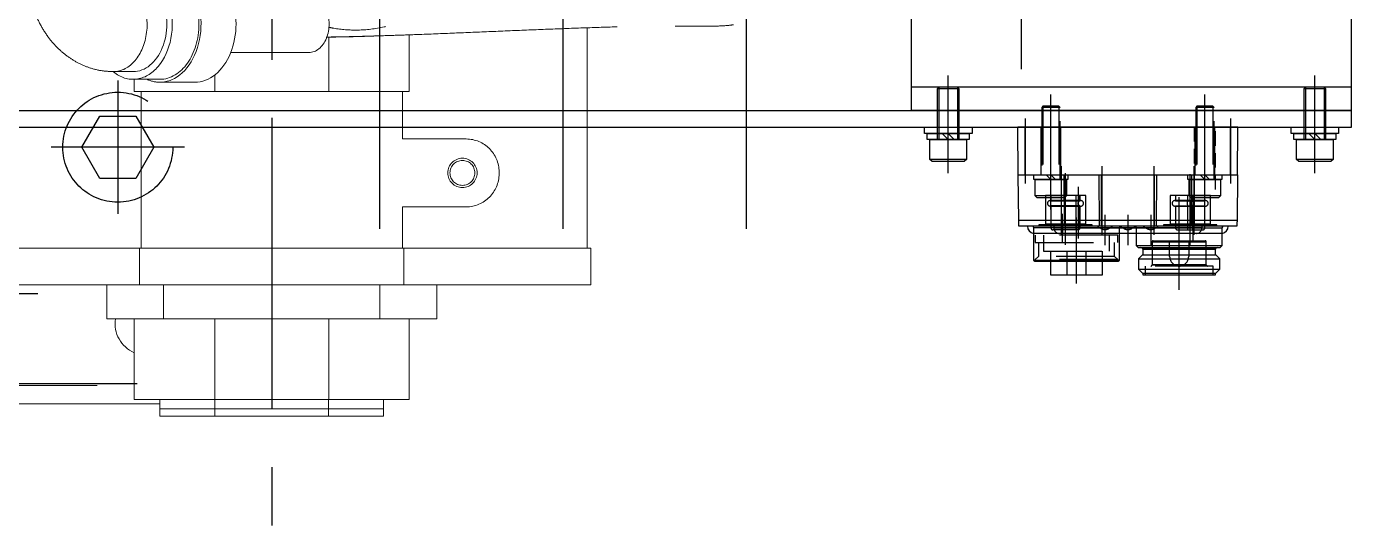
# Model space of a CAD drawing. Extents: x -2384 to 29887, y -2542 to 22350.
# Drawn here: x 2102.5 to 2463.9, y 4515.8 to 4652.4 of the extents above; entities that cross this region are included whole.
import ezdxf

# ---------------------------------------------------------------- set-up
doc = ezdxf.new("R2010")
doc.units = 0
doc.header["$LTSCALE"] = 63.5
doc.header["$MEASUREMENT"] = 0
for name, pattern in [('CENTER', [2, 1.25, -0.25, 0.25, -0.25]), ('HIDDEN', [0.375, 0.25, -0.125]), ('PHANTOM', [2.5, 1.25, -0.25, 0.25, -0.25, 0.25, -0.25])]:
    doc.linetypes.add(name, pattern=pattern)
doc.layers.get('0').update_dxf_attribs({"linetype": 'CONTINUOUS'})
for name, color, linetype in [('1', 4, 'HIDDEN'), ('2', 2, 'CENTER'), ('4', 6, 'PHANTOM')]:
    doc.layers.add(name, color=color, linetype=linetype)

# ---------------------------------------------------------------- blocks, each defined once
blk = doc.blocks.new('165F-TOP')
at = {"lineweight": 0}
for p, q in [((398, -257.5), (398, -197.43)), ((327.53, -214.8), (327.53, -199.97)), ((349.5, -214.8), (349.5, -199.35)), ((300.81, -204.18), (322.12, -204.18)), ((268.81, -209.38), (274.18, -209.38)), ((274.18, -211.48), (281.46, -211.48)), ((274.5, -214.8), (274.5, -211.48)), ((281.46, -212.28), (291.01, -212.28)), ((296.47, -214.8), (296.47, -210.28)), ((274.5, -214.8), (296.47, -214.8)), ((276.38, -257.5), (276.38, -214.8)), ((296.47, -214.8), (327.53, -214.8)), ((327.53, -214.8), (349.5, -214.8)), ((347.62, -227.75), (347.62, -214.8)), ((347.62, -227.75), (365, -227.75)), ((374, -236.75), (374, -237.25)), ((365, -246.25), (347.62, -246.25)), ((347.62, -257.5), (347.62, -246.25)), ((225, -257.5), (275.96, -257.5)), ((275.96, -257.5), (275.96, -267.5)), ((275.96, -257.5), (348.04, -257.5)), ((348.04, -257.5), (348.04, -267.5)), ((348.04, -257.5), (399, -257.5)), ((399, -257.5), (399, -267.5)), ((225, -267.5), (275.96, -267.5)), ((267, -267.5), (267, -276.8)), ((275.96, -267.5), (348.04, -267.5)), ((282.5, -276.8), (282.5, -267.5)), ((341.5, -267.5), (341.5, -276.8)), ((348.04, -267.5), (399, -267.5)), ((357, -276.8), (357, -267.5)), ((282.5, -276.8), (267, -276.8)), ((274.5, -298.8), (274.5, -276.8)), ((341.5, -276.8), (282.5, -276.8)), ((296.47, -298.8), (296.47, -276.8)), ((327.53, -298.8), (327.53, -276.8)), ((357, -276.8), (341.5, -276.8)), ((349.5, -298.8), (349.5, -276.8)), ((185, -295), (274.5, -295)), ((274.5, -298.8), (296.47, -298.8)), ((281.5, -298.8), (281.5, -301.3)), ((296.47, -298.8), (327.53, -298.8)), ((296.5, -301.3), (296.5, -298.8)), ((327.5, -298.8), (327.5, -301.3)), ((327.53, -298.8), (349.5, -298.8)), ((342.5, -301.3), (342.5, -298.8)), ((281.5, -300), (185, -300)), ((281.5, -301.3), (281.5, -303.3)), ((281.5, -301.3), (296.5, -301.3)), ((342.5, -303.3), (281.5, -303.3)), ((296.5, -301.3), (327.5, -301.3)), ((296.5, -303.3), (296.5, -301.3)), ((327.5, -303.3), (296.5, -303.3)), ((327.5, -301.3), (327.5, -303.3)), ((327.5, -301.3), (342.5, -301.3)), ((342.5, -303.3), (342.5, -301.3))]:
    blk.add_line(p, q, dxfattribs=at)
for p, q in [((270, -211.82), (270, -248.17)), ((288.17, -230), (251.82, -230)), ((248.17, -270), (211.83, -270))]:
    blk.add_line(p, q)
blk.add_lwpolyline([(260.19, -230), (265.09, -221.5), (274.91, -221.5), (279.81, -230), (274.91, -238.5), (265.09, -238.5), (260.19, -230), (260.19, -230)])
blk.add_circle((270, -230), 15)
for radius in [4, 3.4]:
    blk.add_circle((364, -237), radius, dxfattribs=at)
for centre, radius, start, end in [((365, -236.75), 9, 0, 90), ((365, -237.25), 9, 270, 0), ((278, -278), 8.75, 172.1175, 246.4218)]:
    blk.add_arc(centre, radius, start, end, dxfattribs=at)
for centre, major_axis, start_param, end_param in [((281.46, -196.38), (0, -15.9), 0, 3.460159), ((291.01, -196.38), (0, -15.9), 0, 3.141593), ((274.18, -196.38), (0, 15.1), 2.613998, 6.283185), ((268.81, -196.38), (0, -13), 0.00031, 2.788975), ((274.18, -196.38), (0, -13), 0, 3.141593), ((281.46, -196.38), (0, 15.1), 3.141593, 6.283185), ((322.12, -196.38), (0, -7.8), 0, 3.141593), ((281.46, -196.38), (0, -15.9), 5.964619, 6.283185)]:
    blk.add_ellipse(centre, major_axis=major_axis, ratio=0.707107, start_param=start_param, end_param=end_param, dxfattribs=at)
for points, knots in [([(326.86, -199.96), (327.73, -199.95), (331.24, -199.89), (337.31, -199.75), (344.84, -199.52), (352.87, -199.23), (361.75, -198.88), (371.92, -198.45), (382.17, -198.02), (392.43, -197.62), (402.43, -197.27), (410.36, -197.07), (416.1, -196.99), (421.44, -196.98), (427.26, -197.04), (432.54, -197.03), (436.14, -196.85), (438.85, -196.5), (441.31, -195.93), (443.6, -194.92), (445.41, -193.53), (446.75, -191.89), (447.69, -190.14), (448.36, -188.21), (448.83, -186.05), (449.15, -183.58), (449.31, -181.2), (449.36, -179.47), (449.38, -178.9)], [0.02346, 0.02346, 0.02346, 0.02346, 0.033306, 0.0613049, 0.0852078, 0.1052606, 0.1362875, 0.1669655, 0.1984898, 0.2300753, 0.2610123, 0.2908228, 0.305518, 0.3203517, 0.3511944, 0.3837253, 0.4134954, 0.4319511, 0.4548894, 0.4827227, 0.5079868, 0.5287969, 0.5481491, 0.5699554, 0.5900272, 0.6090722, 0.6324533, 0.6434741, 0.6434741, 0.6434741, 0.6434741]), ([(245.2, -181.38), (245.22, -182.32), (245.27, -184.45), (245.8, -188.22), (246.93, -192.31), (248.6, -196.24), (250.73, -199.7), (253.2, -202.65), (255.91, -205.05), (258.89, -206.96), (262.15, -208.38), (265.56, -209.23), (267.67, -209.33), (268.81, -209.38)], [0, 0, 0, 0, 0.060994, 0.162033, 0.264056, 0.367099, 0.470737, 0.563002, 0.653212, 0.741468, 0.828176, 0.922079, 1, 1, 1, 1]), ([(343, -197.09), (342.88, -197.13), (342.75, -197.16), (340.2, -197.76), (337.78, -198), (333.16, -198.1), (330.97, -197.91), (328.44, -197.47), (327.96, -197.38), (327.49, -197.28)], [0.6184514, 0.6184514, 0.6184514, 0.6184514, 0.625, 0.625, 0.75, 0.75, 0.875, 0.875, 0.9045526, 0.9045526, 0.9045526, 0.9045526]), ([(326.87, -199.98), (327.22, -199.97), (329.52, -199.95), (333.84, -199.88), (337.93, -199.75), (339.89, -199.67), (339.93, -199.66)], [0.03084969, 0.03084969, 0.03084969, 0.03084969, 0.03656666, 0.0675193, 0.09382859, 0.09437692, 0.09437692, 0.09437692, 0.09437692])]:
    blk.add_open_spline(points, degree=3, knots=knots, dxfattribs=at)
at = {"layer": '2'}
blk.add_line((312, 412.98), (312, -333.68), dxfattribs=at)
blk = doc.blocks.new('A$C05AA509A')
at = {"layer": '2'}
for p, q in [((-24.6, -47.17), (-24.6, 82.5)), ((-49.2, 8.03), (-49.2, -12.8)), ((0, 8.03), (0, -12.8))]:
    blk.add_line(p, q, dxfattribs=at)
at = {"layer": '4'}
for p, q in [((-49.6, 82.5), (0.4, 82.5)), ((-49.6, 81), (-49.6, 82.5)), ((-48.95, 81), (-49.6, 81)), ((-49.6, 69), (-49.6, 81)), ((-45.93, 82.5), (-48.95, 81)), ((-48.95, 69), (-48.95, 81)), ((-0.25, 81), (-3.27, 82.5)), ((-0.25, 69), (-0.25, 81)), ((0.4, 81), (-0.25, 81)), ((0.4, 82.5), (0.4, 81)), ((0.4, 69), (0.4, 81)), ((-49.6, 69), (-48.95, 69)), ((-49.6, 67.5), (-49.6, 69)), ((-48.95, 69), (-45.93, 67.5)), ((-3.27, 67.5), (-0.25, 69)), ((-0.25, 69), (0.4, 69)), ((0.4, 69), (0.4, 67.5)), ((-49.6, 67.5), (-50.6, 67.5)), ((-50.6, 67.5), (-50.6, 65)), ((-45.93, 67.5), (-49.6, 67.5)), ((-43.28, 67.5), (-45.93, 67.5)), ((-5.92, 67.5), (-43.28, 67.5)), ((-3.27, 67.5), (-5.92, 67.5)), ((0.4, 67.5), (-3.27, 67.5)), ((0.4, 67.5), (1.4, 67.5)), ((1.4, 65), (1.4, 67.5)), ((-50.6, 65), (1.4, 65)), ((-50.1, 64.5), (-50.6, 65)), ((0.9, 64.5), (-50.1, 64.5)), ((-49.6, 60), (-49.6, 61.5)), ((-49.6, 61.5), (-45.93, 61.5)), ((-45.93, 61.5), (-48.95, 60)), ((-48.6, 64.5), (-48.6, 61.5)), ((-3.27, 61.5), (-45.93, 61.5)), ((-0.25, 60), (-3.27, 61.5)), ((-3.27, 61.5), (0.4, 61.5)), ((-0.6, 61.5), (-0.6, 64.5)), ((0.4, 61.5), (0.4, 60)), ((0.9, 64.5), (1.4, 65)), ((-49.6, 57), (-49.6, 60)), ((-48.95, 60), (-49.6, 60)), ((-48.95, 57), (-48.95, 60)), ((0.4, 60), (-0.25, 60)), ((-0.25, 57), (-0.25, 60)), ((0.4, 57), (0.4, 60)), ((-49.6, 55.5), (-49.6, 57)), ((-49.6, 57), (-48.95, 57)), ((-45.93, 55.5), (-49.6, 55.5)), ((-48.95, 57), (-45.93, 55.5)), ((-0.6, 54.5), (-48.6, 54.5)), ((-48.6, 54.5), (-48.6, 39.5)), ((-47.6, 55.5), (-47.6, 54.5)), ((-3.27, 55.5), (-45.93, 55.5)), ((-3.27, 55.5), (-0.25, 57)), ((0.4, 55.5), (-3.27, 55.5)), ((-1.6, 54.5), (-1.6, 55.5)), ((-0.6, 39.5), (-0.6, 54.5)), ((-0.25, 57), (0.4, 57)), ((0.4, 57), (0.4, 55.5)), ((-52.6, 39.5), (-53.1, 39)), ((3.9, 39), (-53.1, 39)), ((-53.1, 39), (-53.1, 25)), ((-52.6, 39.5), (3.4, 39.5)), ((3.9, 39), (3.4, 39.5)), ((3.9, 25), (3.9, 39)), ((-53.1, 25), (3.9, 25)), ((-52.6, 24.5), (-53.1, 25)), ((3.4, 24.5), (-52.6, 24.5)), ((-49.6, 24.5), (-49.6, 13)), ((0.4, 13), (0.4, 24.5)), ((3.4, 24.5), (3.9, 25)), ((-52.7, 13), (-53.2, 12.5)), ((4, 12.5), (-53.2, 12.5)), ((-53.2, 12.5), (-53.2, 3.2)), ((-52.7, 13), (3.5, 13)), ((4, 12.5), (3.5, 13)), ((4, 3.2), (4, 12.5)), ((-47.2, 5.5), (-51.2, 5.5)), ((-51.2, 5.5), (-51.2, 3.2)), ((-47.2, 3.2), (-47.2, 5.5)), ((2, 5.5), (-2, 5.5)), ((-2, 5.5), (-2, 3.2)), ((2, 3.2), (2, 5.5)), ((-58.6, 3.2), (-52.6, 3.2)), ((-58.6, 0), (-58.6, 3.2)), ((-58.6, 0), (9.4, 0)), ((3.4, 3.2), (-52.6, 3.2)), ((3.4, 3.2), (9.4, 3.2)), ((9.4, 3.2), (9.4, 0)), ((-53.2, -4.5), (-53.2, -25.43)), ((-52.7, -4.5), (-52.7, -8.5)), ((-45.7, -8.5), (-45.7, -4.5)), ((-3.5, -4.5), (-3.5, -8.5)), ((3.5, -8.5), (3.5, -4.5)), ((4, -25.43), (4, -4.5)), ((-45.7, -8.5), (-52.7, -8.5)), ((3.5, -8.5), (-3.5, -8.5)), ((-53.2, -25.43), (4, -25.43)), ((-52.7, -25.93), (-53.2, -25.43)), ((3.5, -25.93), (-52.7, -25.93)), ((4, -25.43), (3.5, -25.93))]:
    blk.add_line(p, q, dxfattribs=at)
blk = doc.blocks.new('turckblk-fv')
for p, q in [((-3.03, 39.8), (-4.11, 38.72)), ((17.03, 39.8), (-3.03, 39.8)), ((-2.95, 40.3), (-2.95, 39.8)), ((16.95, 40.3), (-2.95, 40.3)), ((16.95, 39.8), (16.95, 40.3)), ((18.11, 38.72), (17.03, 39.8)), ((27.9, 40.3), (27.9, 36.6)), ((42.1, 40.3), (27.9, 40.3)), ((42.1, 36.6), (42.1, 40.3)), ((-4.11, 38.72), (-4.11, 35.88)), ((18.11, 38.72), (-4.11, 38.72)), ((18.11, 35.88), (18.11, 38.72)), ((23.6, 36.6), (23.3, 36.3)), ((23.3, 36.3), (23.3, 27.4)), ((46.7, 36.3), (23.3, 36.3)), ((46.4, 36.6), (23.6, 36.6)), ((46.7, 36.3), (46.4, 36.6)), ((46.7, 27.4), (46.7, 36.3)), ((-4.2, 32.8), (-4.7, 32.3)), ((18.2, 32.8), (-4.2, 32.8)), ((-4.11, 35.88), (-3.03, 34.8)), ((18.11, 35.88), (-4.11, 35.88)), ((17.03, 34.8), (-3.03, 34.8)), ((-2.95, 34.8), (-2.95, 33.3)), ((16.95, 33.3), (-2.95, 33.3)), ((16.95, 33.3), (16.95, 34.8)), ((17.03, 34.8), (18.11, 35.88)), ((18.7, 32.3), (18.2, 32.8)), ((-4.7, 32.3), (-4.7, 27.5)), ((18.7, 32.3), (-4.7, 32.3)), ((18.7, 27.5), (18.7, 32.3)), ((18.7, 29), (23.3, 29)), ((-8.89, 13), (-8.78, 25.5)), ((-8.78, 25.5), (50.78, 25.5)), ((-8.76, 27), (50.76, 27)), ((-4.7, 27.5), (-4.99, 27)), ((18.7, 27.5), (-4.7, 27.5)), ((0.82, 27.5), (41.18, 27.5)), ((6.7, 25.5), (47.22, 25.5)), ((18.99, 27), (18.7, 27.5)), ((23.3, 27.5), (18.7, 27.5)), ((23.3, 27.4), (23.1, 27)), ((46.7, 27.4), (23.3, 27.4)), ((46.9, 27), (46.7, 27.4)), ((50.78, 25.5), (50.89, 13)), ((-8.89, 13), (-9, 0)), ((-7, 13), (-8.89, 13)), ((-7, 0), (-7, 13)), ((49, 13), (-7, 13)), ((49, 13), (49, 0)), ((50.89, 13), (49, 13)), ((50.89, 13), (51, 0)), ((-9, 0), (-7, 0)), ((-7, 0), (49, 0)), ((49, 0), (51, 0))]:
    blk.add_line(p, q)
at = {"flags": 128}
for points in [[(-8.78, 25.5), (-8.78, 25.76), (-8.77, 26.01), (-8.77, 26.25), (-8.77, 26.46), (-8.77, 26.65), (-8.77, 26.8), (-8.77, 26.91), (-8.76, 26.98), (-8.76, 27)], [(50.76, 27), (50.76, 26.98), (50.77, 26.91), (50.77, 26.8), (50.77, 26.65), (50.77, 26.46), (50.77, 26.25), (50.77, 26.01), (50.78, 25.76), (50.78, 25.5)]]:
    blk.add_lwpolyline(points, dxfattribs=at)
for centre, radius, start, end in [((-3.45, 33.3), 0.5, 270, 360), ((17.45, 33.3), 0.5, 180, 270), ((-4.4, 27), 2, 98.6269, 180), ((46.4, 27), 2, 0, 81.3731)]:
    blk.add_arc(centre, radius, start, end)
at = {"layer": '1'}
for p, q in [((-2.3, 40.3), (-2.3, 37.9)), ((16.3, 37.9), (16.3, 40.3)), ((32.4, 40.3), (32.4, 33.8)), ((37.6, 33.8), (37.6, 40.3)), ((-2.3, 37.9), (16.3, 37.9)), ((-0.4, 37.6), (-0.4, 31.3)), ((-0.39, 37.6), (14.39, 37.6)), ((14.39, 37.6), (-0.39, 37.6)), ((14.4, 31.3), (14.4, 37.6)), ((23.75, 36.6), (23.75, 36.08)), ((27.9, 36.6), (27.9, 33.8)), ((42.1, 33.8), (42.1, 36.6)), ((46.25, 36.08), (46.25, 36.6)), ((-2.95, 33.3), (7, 33.3)), ((-2.94, 33.3), (16.94, 33.3)), ((4.4, 31), (4.4, 35.3)), ((7, 33.3), (16.95, 33.3)), ((9.6, 35.3), (9.6, 31)), ((23.75, 36.08), (46.25, 36.08)), ((23.75, 36.08), (24.68, 35.32)), ((24.68, 35.32), (45.33, 35.32)), ((24.68, 35.32), (24.68, 31.5)), ((44, 33.8), (26, 33.8)), ((26, 33.8), (26, 29.5)), ((44, 29.5), (44, 33.8)), ((45.33, 35.32), (46.25, 36.08)), ((45.33, 31.5), (45.33, 35.32)), ((-4.7, 28.98), (-4.4, 29)), ((-4.4, 29), (2.3, 29)), ((14.39, 31.3), (-0.39, 31.3)), ((-0.39, 31.3), (14.39, 31.3)), ((14.1, 31), (-0.1, 31)), ((2.3, 29), (3.2, 29)), ((3.2, 29), (18.7, 29)), ((23.3, 29), (38.8, 29)), ((46.25, 31.5), (23.75, 31.5)), ((23.75, 31.5), (23.75, 29.5)), ((23.75, 29.5), (46.25, 29.5)), ((38.8, 27.5), (38.8, 29)), ((38.8, 29), (39.7, 29)), ((38.8, 27.5), (38.8, 29)), ((39.7, 29), (46.4, 29)), ((46.25, 29.5), (46.25, 31.5)), ((46.4, 29), (46.7, 28.98)), ((-2.95, 27), (-3.25, 26.7)), ((-3.25, 27), (-3.25, 26.7)), ((-3.25, 26.7), (11.25, 26.7)), ((-2, 27), (-1.5, 26.5)), ((-1.5, 26.5), (9.5, 26.5)), ((-1.5, 26.5), (-1.5, 18.7)), ((0, 27.5), (0, 21.52)), ((7.48, 28), (0.52, 28)), ((0.8, 27), (0.8, 27.5)), ((3.2, 27), (3.2, 27.5)), ((3.2, 27), (3.2, 27.5)), ((3.3, 28), (3.3, 21.23)), ((3.61, 27), (3.53, 13)), ((4.7, 21.23), (4.7, 28)), ((8, 21.52), (8, 27.5)), ((9.5, 26.5), (10, 27)), ((9.5, 18.7), (9.5, 26.5)), ((11.25, 26.7), (10.95, 27)), ((11.25, 26.7), (11.25, 27)), ((13.22, 13), (13.3, 27)), ((13.84, 13), (13.85, 27)), ((18.7, 27.5), (38.8, 27.5)), ((38.8, 27.5), (23.3, 27.5)), ((28.15, 27), (28.16, 13)), ((28.7, 27), (28.78, 13)), ((31.05, 27), (30.75, 26.7)), ((30.75, 27), (30.75, 26.7)), ((30.75, 26.7), (45.25, 26.7)), ((32, 27), (32.5, 26.5)), ((32.5, 26.5), (43.5, 26.5)), ((32.5, 26.5), (32.5, 18.7)), ((34.05, 27.5), (42, 27.5)), ((34.05, 27.5), (34.05, 21.53)), ((34.05, 27.5), (42, 27.5)), ((34.05, 27.5), (42, 27.5)), ((34.06, 27.5), (42, 27.5)), ((34.06, 27.5), (34.06, 21.52)), ((34.07, 21.52), (34.07, 27.5)), ((34.57, 28), (34.5, 28)), ((34.5, 21.23), (34.5, 28)), ((34.5, 28), (34.5, 21.23)), ((34.56, 28), (34.5, 28)), ((34.5, 28), (34.5, 21.23)), ((34.5, 28), (34.5, 21.23)), ((34.5, 28), (34.5, 21.23)), ((34.5, 21.23), (34.5, 27.99)), ((34.5, 21.23), (34.5, 27.99)), ((34.5, 21.23), (34.5, 27.99)), ((34.57, 28), (41.5, 28)), ((35.2, 18.7), (35.2, 28)), ((38.47, 13), (38.39, 27)), ((38.8, 27), (38.8, 27.5)), ((41.2, 27.5), (38.8, 27.5)), ((38.8, 27.5), (41.2, 27.5)), ((38.8, 27), (38.8, 27.5)), ((39.13, 27), (39.13, 13)), ((41.2, 27), (41.2, 27.5)), ((42, 21.52), (42, 27.5)), ((43.5, 26.5), (44, 27)), ((43.5, 18.7), (43.5, 26.5)), ((45.25, 26.7), (44.95, 27)), ((45.25, 26.7), (45.25, 27)), ((-1.5, 18.7), (9.5, 18.7)), ((8.17, 21.54), (-0.17, 21.54)), ((-0.17, 20.06), (8.17, 20.06)), ((8, 21.52), (0, 21.52)), ((8, 20.08), (0, 20.08)), ((0, 20.08), (0, 18.7)), ((3.3, 20.37), (3.3, 18.7)), ((4.7, 18.7), (4.7, 20.37)), ((8, 18.7), (8, 20.08)), ((32.5, 18.7), (43.5, 18.7)), ((33.89, 21.54), (33.83, 21.54)), ((33.83, 20.06), (33.89, 20.06)), ((42.17, 21.54), (33.89, 21.54)), ((33.89, 20.06), (42.17, 20.06)), ((34.05, 20.07), (34.05, 18.7)), ((42, 21.52), (34.06, 21.52)), ((42, 20.08), (34.06, 20.08)), ((34.06, 20.08), (34.06, 18.7)), ((34.07, 18.7), (34.07, 20.08)), ((34.5, 18.7), (34.5, 20.37)), ((34.5, 20.37), (34.5, 18.7)), ((34.5, 18.7), (34.5, 20.37)), ((34.5, 20.37), (34.5, 18.7)), ((34.5, 18.7), (34.5, 20.37)), ((34.5, 20.37), (34.5, 18.7)), ((34.5, 18.7), (34.5, 20.37)), ((42, 18.7), (42, 20.08)), ((-7, 13), (-7, 0)), ((-2.7, 13), (-2.7, 0)), ((2.7, 0), (2.7, 13)), ((39.3, 13), (39.3, 0)), ((44.7, 0), (44.7, 13)), ((49, 13), (49, 0))]:
    blk.add_line(p, q, dxfattribs=at)
at = {"layer": '1', "flags": 128}
for points in [[(41.94, 21.52), (41.98, 21.52), (41.64, 21.53), (40.89, 21.53), (39.82, 21.53), (38.53, 21.54), (37.19, 21.54), (35.94, 21.53), (34.92, 21.53), (34.25, 21.53), (34.05, 21.53), (34.05, 21.53)], [(41.93, 20.08), (41.98, 20.08), (41.64, 20.07), (40.89, 20.07), (39.82, 20.07), (38.53, 20.06), (37.19, 20.06), (35.94, 20.07), (34.92, 20.07), (34.25, 20.07), (34.05, 20.07), (34.05, 20.07)], [(34.06, 21.52), (34.3, 21.42), (34.5, 21.23)], [(34.5, 20.37), (34.32, 20.19), (34.06, 20.08)], [(41.95, 21.51), (41.98, 21.52), (42, 21.52)], [(42, 20.08), (41.98, 20.08), (41.95, 20.09)]]:
    blk.add_lwpolyline(points, dxfattribs=at)
at = {"layer": '1'}
for centre, radius, start, end in [((-0.7, 37.6), 0.3, 360, 90), ((7, 35.3), 2.6, 0, 180), ((14.7, 37.6), 0.3, 90, 180), ((-0.1, 31.3), 0.3, 180, 270), ((2.3, 27.5), 1.5, 90, 180), ((14.1, 31.3), 0.3, 270, 0), ((39.7, 27.5), 1.5, 360, 90), ((0.5, 27.5), 0.5, 90, 180), ((7.5, 27.5), 0.5, 0, 90), ((15.41, 24.05), 4, 99.4378, 132.5689), ((14.09, 24.05), 4, 47.4311, 80.5622), ((21.66, 24.05), 4, 99.4378, 132.5689), ((20.34, 24.05), 4, 47.4311, 80.5622), ((27.91, 24.05), 4, 99.4378, 132.5689), ((26.59, 24.05), 4, 47.4311, 80.5622), ((34.56, 27.5), 0.502, 97.2545, 179.7219), ((41.5, 27.5), 0.5, 0, 90), ((-0.17, 20.8), 0.743, 90, 270), ((-0.17, 20.8), 0.743, 76.5357, 90), ((-0.17, 20.8), 0.743, 270, 283.4643), ((-5.09, 20.8), 8.4, 357.0437, 2.9563), ((13.09, 20.8), 8.4, 177.0437, 182.9563), ((8.17, 20.8), 0.743, 90, 103.4643), ((8.17, 20.8), 0.743, 256.5357, 270), ((8.17, 20.8), 0.743, 270, 90), ((33.83, 20.8), 0.743, 90, 270), ((33.83, 20.8), 0.743, 270, 90), ((38.03, 454.2), 432.7, 269.4763, 270.5094), ((38.03, -412.62), 432.72, 89.4906, 90.5236), ((33.9, 20.8), 0.741, 324.2203, 35.7797), ((42.17, 20.8), 0.743, 90, 103.4643), ((42.17, 20.8), 0.743, 256.5357, 270), ((42.17, 20.8), 0.743, 270, 90)]:
    blk.add_arc(centre, radius, start, end, dxfattribs=at)
at = {"layer": '2'}
for p, q in [((7, 44.34), (7, 19.09)), ((35, 42.68), (35, 33.8)), ((35, 33.8), (35, 24.62)), ((2.87, 29.38), (2.87, 10.62)), ((3.2, 31.37), (3.2, 23.63)), ((3.2, 27.5), (3.2, 29)), ((3.2, 27.5), (3.2, 29)), ((4, 32.14), (4, 12.83)), ((13.87, 10.62), (13.87, 29.38)), ((14.75, 23.94), (14.75, 32.23)), ((21, 23.94), (21, 32.23)), ((27.25, 23.94), (27.25, 32.23)), ((28.13, 10.62), (28.13, 29.38)), ((34.5, 30.38), (34.5, 16.32)), ((38, 32.14), (38, 12.56)), ((38.8, 31.37), (38.8, 23.63)), ((39.13, 29.38), (39.13, 10.62)), ((2.87, 13), (2.87, 27)), ((34.5, 20.37), (34.5, 18.7)), ((-7, -2.38), (-7, 15.38)), ((0, 15.38), (0, -2.38)), ((42, 15.38), (42, -2.38)), ((49, -2.38), (49, 15.38))]:
    blk.add_line(p, q, dxfattribs=at)
blk = doc.blocks.new('RDLWM5sS', base_point=(3550.37, 690.37))
at = {"ltscale": 0.25}
for p, q in [((3550.37, 695.03), (3551.66, 695.03)), ((3550.37, 685.7), (3550.37, 695.03)), ((3551.66, 695.03), (3551.66, 685.7)), ((3550.37, 690.37), (3551.66, 691.66)), ((3550.37, 689.08), (3551.66, 690.37)), ((3551.66, 685.7), (3550.37, 685.7))]:
    blk.add_line(p, q, dxfattribs=at)
blk = doc.blocks.new('CLHOLEM5x17-0000sH', base_point=(906.98, 690.37))
at = {"layer": '1', "ltscale": 0.25}
for p, q in [((923.98, 693.27), (906.98, 693.27)), ((906.98, 687.47), (923.98, 687.47))]:
    blk.add_line(p, q, dxfattribs=at)
at = {"layer": '2', "ltscale": 0.25}
blk.add_line((903.81, 690.37), (927.16, 690.37), dxfattribs=at)
blk = doc.blocks.new('SHCSM5x20-0000sS', base_point=(904.27, 723.3))
for p, q in [((899.27, 727.05), (899.77, 727.55)), ((899.27, 719.55), (899.27, 727.05)), ((899.77, 719.05), (899.77, 727.55)), ((899.77, 727.55), (904.27, 727.55)), ((904.27, 727.55), (904.27, 719.05)), ((899.77, 719.05), (899.27, 719.55)), ((904.27, 719.05), (899.77, 719.05))]:
    blk.add_line(p, q)
at = {"layer": '1'}
for p, q in [((923.94, 725.8), (904.27, 725.8)), ((924.27, 725.47), (904.27, 725.47)), ((924.27, 725.47), (923.94, 725.8)), ((923.94, 720.8), (923.94, 725.8)), ((924.27, 721.13), (924.27, 725.47)), ((924.27, 721.13), (904.27, 721.13)), ((904.27, 720.8), (923.94, 720.8)), ((923.94, 720.8), (924.27, 721.13))]:
    blk.add_line(p, q, dxfattribs=at)
at = {"layer": '2'}
blk.add_line((896.1, 723.3), (927.45, 723.3), dxfattribs=at)
blk = doc.blocks.new('SHCSM6x14-2500sS', base_point=(3498.96, 938.37))
for p, q in [((3492.96, 942.77), (3493.56, 943.37)), ((3493.56, 933.37), (3493.56, 943.37)), ((3493.56, 943.37), (3498.96, 943.37)), ((3498.96, 943.37), (3498.96, 933.37)), ((3492.96, 933.97), (3492.96, 942.77)), ((3493.56, 933.37), (3492.96, 933.97)), ((3498.96, 933.37), (3493.56, 933.37))]:
    blk.add_line(p, q)
at = {"layer": '1'}
for p, q in [((3512.79, 941.37), (3498.96, 941.37)), ((3513.21, 940.95), (3498.96, 940.95)), ((3513.21, 940.95), (3512.79, 941.37)), ((3512.79, 935.37), (3512.79, 941.37)), ((3513.21, 935.79), (3513.21, 940.95)), ((3513.21, 935.79), (3498.96, 935.79)), ((3498.96, 935.37), (3512.79, 935.37)), ((3512.79, 935.37), (3513.21, 935.79))]:
    blk.add_line(p, q, dxfattribs=at)
at = {"layer": '2'}
blk.add_line((3489.78, 938.37), (3516.38, 938.37), dxfattribs=at)
blk = doc.blocks.new('RDLWM6SS', base_point=(-948.09, 508.94))
for p, q in [((-948.09, 514.66), (-946.44, 514.66)), ((-948.09, 503.21), (-948.09, 514.66)), ((-946.44, 514.66), (-946.44, 503.21)), ((-948.09, 508.94), (-946.44, 510.59)), ((-948.09, 507.29), (-946.44, 508.94)), ((-946.44, 503.21), (-948.09, 503.21))]:
    blk.add_line(p, q)
blk = doc.blocks.new('PLAINM6NsS', base_point=(664.22, -1421.05))
for p, q in [((664.22, -1414.55), (665.97, -1414.55)), ((664.22, -1427.55), (664.22, -1414.55)), ((665.97, -1414.55), (665.97, -1427.55)), ((665.97, -1427.55), (664.22, -1427.55))]:
    blk.add_line(p, q)
blk = doc.blocks.new('A$C3A651C64')
for name, p in [('SHCSM6x14-2500sS', (-14.25, 0)), ('RDLWM6SS', (-14.25, 0)), ('PLAINM6NsS', (-12.6, 0))]:
    blk.add_blockref(name, p)
blk = doc.blocks.new('SHCSM10x24-6900sS', base_point=(3670.82, 833.37))
for p, q in [((3660.82, 840.37), (3661.82, 841.37)), ((3660.82, 826.37), (3660.82, 840.37)), ((3661.82, 825.37), (3661.82, 841.37)), ((3661.82, 841.37), (3670.82, 841.37)), ((3670.82, 841.37), (3670.82, 825.37)), ((3661.82, 825.37), (3660.82, 826.37)), ((3670.82, 825.37), (3661.82, 825.37))]:
    blk.add_line(p, q)
at = {"layer": '1'}
for p, q in [((3694.85, 838.37), (3670.82, 838.37)), ((3695.51, 837.71), (3670.82, 837.71)), ((3695.51, 837.71), (3694.85, 838.37)), ((3694.85, 828.37), (3694.85, 838.37)), ((3695.51, 829.03), (3695.51, 837.71)), ((3695.51, 829.03), (3670.82, 829.03)), ((3670.82, 828.37), (3694.85, 828.37)), ((3694.85, 828.37), (3695.51, 829.03))]:
    blk.add_line(p, q, dxfattribs=at)
at = {"layer": '2'}
blk.add_line((3657.64, 833.37), (3698.68, 833.37), dxfattribs=at)
blk = doc.blocks.new('RDLWM10sS', base_point=(356.54, 222.87))
at = {"color": 7}
for p, q in [((356.54, 231.64), (358.93, 231.64)), ((356.54, 214.11), (356.54, 231.64)), ((358.93, 231.64), (358.93, 214.11)), ((356.54, 222.87), (358.93, 225.26)), ((356.54, 220.48), (358.93, 222.87)), ((358.93, 214.11), (356.54, 214.11))]:
    blk.add_line(p, q, dxfattribs=at)
blk = doc.blocks.new('PLAINM10NsS', base_point=(6733.03, -3632.43))
for p, q in [((6733.03, -3622.43), (6735.33, -3622.43)), ((6733.03, -3642.43), (6733.03, -3622.43)), ((6735.33, -3622.43), (6735.33, -3642.43)), ((6735.33, -3642.43), (6733.03, -3642.43))]:
    blk.add_line(p, q)
blk = doc.blocks.new('A$C1C907DFD')
for name, p in [('SHCSM10x24-6900sS', (-4.69, 0)), ('RDLWM10sS', (-4.69, 0)), ('PLAINM10NsS', (-2.3, 0))]:
    blk.add_blockref(name, p)
blk = doc.blocks.new('A$C76942E27')
at = {"ltscale": 0.25}
for p, q in [((-70.000005, -100), (-70.000005, 0)), ((50.000005, 0), (-70.000005, 0)), ((50.000005, -100), (50.000005, 0)), ((50.000005, -93.65), (-70.000005, -93.65)), ((50.000005, -100), (-70.000005, -100))]:
    blk.add_line(p, q, dxfattribs=at)
at = {"layer": '1', "ltscale": 0.25}
blk.add_line((50.000005, -6.35), (-70.000005, -6.35), dxfattribs=at)
at = {"ltscale": 0.25, "rotation": 90}
for p in [(-60.000005, -93.65), (40.000005, -93.65)]:
    blk.add_blockref('A$C3A651C64', p, dxfattribs=at)
at = {"layer": '1', "ltscale": 0.25, "rotation": 90}
for p in [(-60, -6.35), (0, -6.35)]:
    blk.add_blockref('A$C1C907DFD', p, dxfattribs=at)
blk = doc.blocks.new('A$C31D82145')
blk.add_blockref('A$C76942E27', (-40.000005, 104.5))
blk = doc.blocks.new('A$C6386169E')
for p, q in [((-385, -100), (50, -100)), ((50, -104.5), (50, -100)), ((-385, -104.5), (50, -104.5))]:
    blk.add_line(p, q)
blk.add_blockref('A$C31D82145', (40, -104.5))
for name, p, rotation in [('SHCSM5x20-0000sS', (-32, -118.79), 90), ('SHCSM5x20-0000sS', (10, -118.79), 90), ('turckblk-fv', (10, -104.5), 180)]:
    blk.add_blockref(name, p, dxfattribs=dict(rotation=rotation))
at = {"ltscale": 0.25, "rotation": 90}
for name, p in [('CLHOLEM5x17-0000sH', (10, -121.5)), ('RDLWM5sS', (-32, -118.79)), ('RDLWM5sS', (10, -118.79))]:
    blk.add_blockref(name, p, dxfattribs=at)

msp = doc.modelspace()

# ---------------------------------------------------------------- linework, layer by layer
at = {"layer": '2'}
for p, q in [((2198.88, 4597.21), (2198.88, 4717.48)), ((2248.88, 4597.21), (2248.88, 4717.48)), ((2298.88, 4597.21), (2298.88, 4717.48)), ((2132.7, 4554.98), (1962.7, 4554.98))]:
    msp.add_line(p, q, dxfattribs=at)
msp.add_spline([(2064.8, 4554.98), (1976.9, 4554.98), (1807.04, 4587.6), (1802.91, 4679.82), (1951.16, 4788.02), (2081.21, 4836.77), (2282.58, 4848.88), (2378.15, 4849.58), (2438.42, 4849.48)], degree=3, dxfattribs=at)

# ---------------------------------------------------------------- block references
for name, p in [('A$C05AA509A', (2398.48, 4687.98)), ('A$C6386169E', (2413.88, 4729.48))]:
    msp.add_blockref(name, p)
at = {"layer": '4'}
msp.add_blockref('165F-TOP', (1857.38, 4849.48), dxfattribs=at)

doc.saveas('drawing.dxf')
